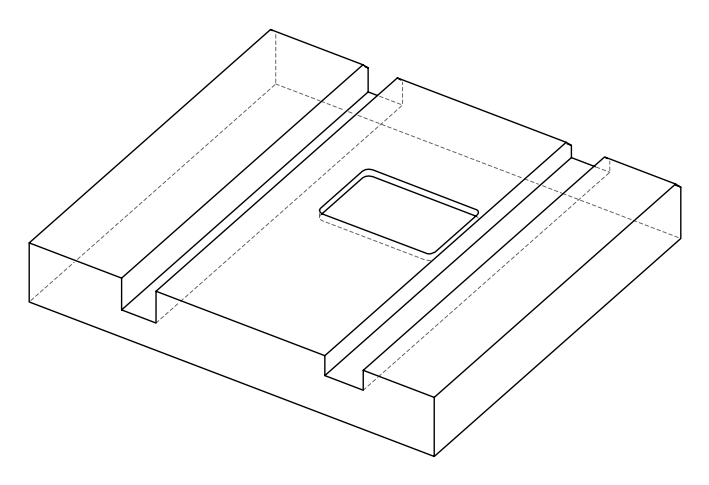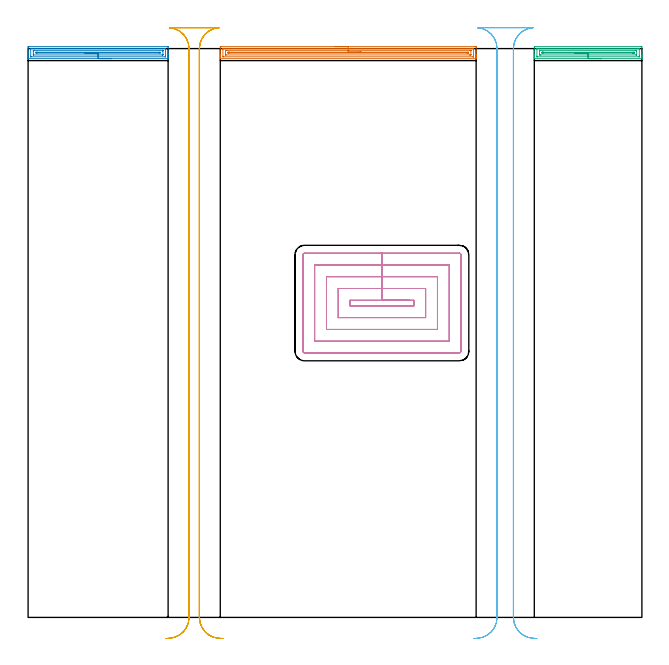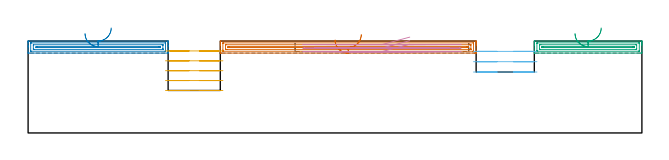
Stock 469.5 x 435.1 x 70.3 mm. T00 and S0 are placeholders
(PLAN: 6 operations, 2 tool changes, 37.2 min)
(1 AREA_MILL | FG_CHAMFER_SURFACE | UGT0205_001 | 6.44 min | 8745 mm3)
(2 AREA_MILL_1 | FG_CHAMFER_SURFACE_1 | UGT0205_001 | 3.61 min | 4770 mm3)
(3 AREA_MILL_2 | FG_CHAMFER_SURFACE_2 | UGT0205_001 | 2.81 min | 3718 mm3)
(4 MILL_RECTANGULAR_POCKET | POCKET_RECTANGULAR_STRAIGHT | NXT0201_011 | Follow Part, ap 3, ae 75% | 8 min | 94713 mm3)
(5 MILL_RECTANGULAR_SLOT | SLOT_RECTANGULAR | UGT0201_004 | Follow Part, ap 8, ae 75% | 10.19 min | 655996 mm3)
(6 MILL_RECTANGULAR_SLOT_1 | SLOT_RECTANGULAR_1 | UGT0201_004 | Follow Part, ap 8, ae 75% | 6.14 min | 458211 mm3)
(TOOL UGT0205_001 | Chamfer Mill 20 x 3 x 45 deg. | D20 FL50 Z2)
(TOOL NXT0201_011 | ENDMILL 12mm [2P460-1200-NA 1630] | D12 FL38 Z6)
(TOOL UGT0201_004 | End Mill 32 mm | D32 FL53 Z6)
(OP 1 AREA_MILL)
G17 G21 G94 G90
T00 M6
G54
G17 G0 G90 X234.85 Y436.6 S1061 M3
G43 Z80.3 H0
Z71.1
G94 G1 X234.888 Z70.228 F250.
X235.002 Z69.364
X235.191 Z68.512
X235.453 Z67.68
X235.787 Z66.874
X236.19 Z66.1
X236.658 Z65.364
X237.19 Z64.672
X237.779 Z64.029
X238.422 Z63.44
X239.114 Z62.908
X239.85 Z62.44
X240.624 Z62.037
X241.43 Z61.703
X242.262 Z61.441
X243.113 Z61.252
X243.978 Z61.138
X244.85 Z61.1
X341.509
X342.098 Y436.599 Z61.101
X342.682 Y436.594 Z61.104
X342.693 Y436.592 Z61.106
X342.7 Y436.011 Z61.686
Y430.663 Z67.031
Y430.083 Z67.614
Y429.772 Z67.924
Y429.191 Z68.505
Y428.88 Z68.815
Y428.259 Z69.441
Y427.811 Z69.889
X342.693 Y427.448 Z70.244
X342.69 Y427.403 Z70.288
X342.544 Y427.4 Z70.3
X147.155
X147.01 Y427.403 Z70.288
X147.007 Y427.448 Z70.244
X147. Y427.811 Z69.888
Y428.259 Z69.44
Y428.88 Z68.815
Y430.082 Z67.614
Y430.663 Z67.031
Y435.721 Z61.977
X147.002 Y436.011 Z61.686
X147.007 Y436.592 Z61.106
X147.018 Y436.594 Z61.104
X147.602 Y436.6 Z61.1
X244.85
Y435.186 Z62.514
X340.314 Y435.185 Z62.515
X340.38 Y435.184 Z62.516
X340.512 Y435.179 Z62.521
X340.69 Y435.168 Z62.532
X340.692 Y435.119 Z62.581
X340.698 Y434.735 Z62.965
X340.7 Y429.772 Z67.928
Y429.386 Z68.314
X340.696 Y428.88 Z68.82
X340.693 Y428.833 Z68.867
X340.691 Y428.826 Z68.874
X340.666 Y428.821 Z68.879
X340.579 Y428.818 Z68.882
X340.446 Y428.815 Z68.885
X340.38 Y428.814 Z68.886
X149.386 Y428.815 Z68.885
X149.32 Y428.816 Z68.884
X149.188 Y428.821 Z68.879
X149.01 Y428.832 Z68.868
X149.008 Y428.88 Z68.82
X149.002 Y429.265 Z68.435
X149. Y434.228 Z63.472
Y434.614 Z63.086
X149.004 Y435.119 Z62.581
X149.007 Y435.167 Z62.533
X149.008 Y435.174 Z62.526
X149.034 Y435.179 Z62.521
X149.121 Y435.182 Z62.518
X149.253 Y435.185 Z62.515
X149.32 Y435.186 Z62.514
X244.85
Y433.772 Z63.928
X338.095 Y433.771 Z63.929
X338.53 Y433.769 Z63.931
X338.673 Y433.767 Z63.933
X338.69 Y433.765 Z63.935
X338.694 Y433.711 Z63.989
X338.698 Y433.621 Z64.079
X338.7 Y433.507 Z64.193
Y433.337 Z64.363
X338.698 Y430.494 Z67.206
X338.69 Y430.323 Z67.377
X338.683 Y430.235 Z67.465
X338.638 Y430.233 Z67.467
X338.53 Y430.23 Z67.47
X338.072 Y430.229 Z67.471
X337.637 Y430.228 Z67.472
X151.605 Y430.229 Z67.471
X151.17 Y430.231 Z67.469
X151.027 Y430.233 Z67.467
X151.01 Y430.235 Z67.465
X151.006 Y430.289 Z67.411
X151.002 Y430.379 Z67.321
X151. Y430.833 Z66.867
X151.001 Y433.506 Z64.194
X151.01 Y433.677 Z64.023
X151.017 Y433.765 Z63.935
X151.062 Y433.767 Z63.933
X151.17 Y433.77 Z63.93
X151.628 Y433.771 Z63.929
X152.063 Y433.772 Z63.928
X244.85
Y432.357 Z65.343
X335.942
X336.655 Y432.35 Z65.35
X336.69 Y432.345 Z65.355
X336.694 Y432.3 Z65.4
X336.697 Y432.2 Z65.5
X336.699 Y432. Z65.7
X336.697 Y431.8 Z65.9
X336.694 Y431.7 Z66.
X336.69 Y431.655 Z66.045
X336.65 Y431.649 Z66.051
X335.765 Y431.643 Z66.057
X153.758
X153.045 Y431.65 Z66.05
X153.01 Y431.655 Z66.045
X153.006 Y431.7 Z66.
X153.002 Y431.8 Z65.9
X153.001 Y432. Z65.7
X153.003 Y432.2 Z65.5
X153.006 Y432.3 Z65.4
X153.01 Y432.345 Z65.355
X153.049 Y432.351 Z65.349
X153.132 Y432.353 Z65.347
X153.847 Y432.357 Z65.343
X153.935
X244.85
X245.722 Z65.381
X246.586 Z65.495
X247.438 Z65.683
X248.27 Z65.946
X249.076 Z66.28
X249.85 Z66.682
X250.586 Z67.151
X251.278 Z67.682
X251.921 Z68.272
X252.51 Z68.915
X253.041 Z69.607
X253.51 Z70.343
X253.913 Z71.116
X254.247 Z71.922
X254.509 Z72.754
X254.698 Z73.606
X254.812 Z74.471
X254.85 Z75.343
G0 Z80.3
M5
M2
(OP 2 AREA_MILL_1)
G17 G21 G94 G90
T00 M6
G54
G17 G0 G90 X63.55 Y427.4 S1061 M3
G43 Z80.3 H0
G94 G1 X63.512 Z79.428 F250.
X63.398 Z78.563
X63.209 Z77.712
X62.947 Z76.88
X62.613 Z76.074
X62.21 Z75.3
X61.742 Z74.564
X61.21 Z73.872
X60.621 Z73.229
X59.978 Z72.639
X59.286 Z72.108
X58.55 Z71.64
X57.776 Z71.237
X56.97 Z70.903
X56.138 Z70.641
X55.286 Z70.452
X54.422 Z70.338
X53.55 Z70.3
X0.13
X0.01 Y427.403 Z70.288
X0.007 Y427.44 Z70.252
X0. Y427.745 Z69.953
Y428.358 Z69.341
Y428.88 Z68.815
Y430.924 Z66.773
Y431.554 Z66.14
Y431.997 Z65.697
X0.001 Y436.011 Z61.686
X0.004 Y436.583 Z61.113
X0.007 Y436.591 Z61.106
X0.576 Y436.6 Z61.1
X106.524
X106.83 Y436.596 Z61.102
X107.09 Y436.591 Z61.106
X107.1 Y436.326 Z61.371
Y431.554 Z66.14
Y430.924 Z66.773
Y430.663 Z67.034
Y428.88 Z68.815
Y428.358 Z69.341
Y427.745 Z69.953
Y427.442 Z70.249
X107.09 Y427.403 Z70.288
X106.969 Y427.4 Z70.3
X53.55
Y428.814 Z68.886
X2.29
X2.158 Y428.816 Z68.884
X2.07 Y428.818 Z68.882
X2.009 Y428.821 Z68.879
X2.007 Y428.831 Z68.869
X2.004 Y428.88 Z68.82
X2. Y429.237 Z68.463
Y434.584 Z63.116
X2.006 Y435.119 Z62.581
X2.009 Y435.163 Z62.537
X2.012 Y435.179 Z62.521
X2.29 Y435.186 Z62.514
X104.81
X104.942 Y435.184 Z62.516
X105.03 Y435.182 Z62.518
X105.091 Y435.178 Z62.522
X105.093 Y435.169 Z62.531
X105.096 Y435.119 Z62.581
X105.1 Y434.763 Z62.937
X105.099 Y429.416 Z68.284
X105.094 Y428.88 Z68.82
X105.091 Y428.837 Z68.863
X105.088 Y428.821 Z68.879
X104.81 Y428.814 Z68.886
X53.55
Y430.229 Z67.471
X4.075
X4.037 Y430.23 Z67.47
X4.017 Y430.232 Z67.468
X4.013 Y430.234 Z67.466
X4.01 Y430.252 Z67.448
X4.002 Y430.526 Z67.174
X4.001 Y430.663 Z67.037
X4. Y430.8 Z66.9
Y433.337 Z64.363
Y433.474 Z64.226
X4.003 Y433.611 Z64.089
X4.007 Y433.702 Z63.998
X4.011 Y433.765 Z63.935
X4.03 Y433.767 Z63.933
X4.137 Y433.769 Z63.931
X4.594 Y433.771 Z63.929
X103.025
X103.063 Y433.77 Z63.93
X103.083 Y433.768 Z63.932
X103.087 Y433.766 Z63.934
X103.09 Y433.748 Z63.952
X103.098 Y433.474 Z64.226
X103.099 Y433.337 Z64.363
X103.1 Y433.2 Z64.5
Y430.663 Z67.037
Y430.526 Z67.174
X103.097 Y430.389 Z67.311
X103.093 Y430.298 Z67.402
X103.089 Y430.235 Z67.465
X103.07 Y430.233 Z67.467
X102.963 Y430.231 Z67.469
X102.506 Y430.229 Z67.471
X53.55
Y431.643 Z66.057
X6.719
X6.016 Y431.65 Z66.05
X6.013 Y432.35 Z65.35
X6.094 Y432.352 Z65.348
X6.808 Y432.357 Z65.343
X6.896
X100.381
X101.084 Y432.35 Z65.35
X101.087 Y431.65 Z66.05
X100.204 Y431.643 Z66.057
X53.55
X52.678 Z66.095
X51.814 Z66.209
X50.962 Z66.398
X50.13 Z66.66
X49.324 Z66.994
X48.55 Z67.397
X47.814 Z67.866
X47.122 Z68.397
X46.479 Z68.986
X45.89 Z69.629
X45.358 Z70.322
X44.89 Z71.057
X44.487 Z71.831
X44.153 Z72.637
X43.891 Z73.469
X43.702 Z74.321
X43.588 Z75.186
X43.55 Z76.057
G0 Z80.3
M5
M2
(OP 3 AREA_MILL_2)
G17 G21 G94 G90
T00 M6
G54
G17 G0 G90 X438.35 Y427.4 S1061 M3
G43 Z80.3 H0
G94 G1 X438.312 Z79.428 F250.
X438.198 Z78.563
X438.009 Z77.712
X437.747 Z76.88
X437.413 Z76.074
X437.01 Z75.3
X436.542 Z74.564
X436.01 Z73.872
X435.421 Z73.229
X434.778 Z72.639
X434.086 Z72.108
X433.35 Z71.64
X432.576 Z71.237
X431.77 Z70.903
X430.938 Z70.641
X430.086 Z70.452
X429.222 Z70.338
X428.35 Z70.3
X387.345
X387.21 Y427.403 Z70.288
X387.207 Y427.444 Z70.247
X387.2 Y427.784 Z69.915
Y428.3 Z69.399
Y428.88 Z68.815
Y430.062 Z67.635
Y430.663 Z67.031
Y436.011 Z61.686
X387.202 Y436.314 Z61.383
X387.21 Y436.592 Z61.105
X387.488 Y436.599 Z61.099
X468.909 Y436.6 Z61.1
X469.215 Y436.597 Z61.102
X469.49 Y436.591 Z61.106
X469.5 Y436.311 Z61.386
Y430.663 Z67.031
Y430.062 Z67.635
Y429.772 Z67.924
Y429.171 Z68.526
Y428.88 Z68.815
Y428.3 Z69.399
Y427.784 Z69.915
Y427.447 Z70.244
X469.49 Y427.403 Z70.288
X469.355 Y427.4 Z70.3
X428.35
Y428.814 Z68.886
X389.574 Y428.815 Z68.885
X389.508 Y428.816 Z68.884
X389.376 Y428.821 Z68.879
X389.21 Y428.833 Z68.867
X389.207 Y428.88 Z68.82
X389.201 Y429.253 Z68.447
Y434.601 Z63.099
X389.207 Y435.119 Z62.581
X389.21 Y435.164 Z62.536
X389.225 Y435.179 Z62.521
X389.309 Y435.182 Z62.518
X389.441 Y435.185 Z62.515
X467.126
X467.193 Y435.184 Z62.516
X467.324 Y435.179 Z62.521
X467.49 Y435.166 Z62.534
X467.493 Y435.119 Z62.581
X467.499 Y434.747 Z62.953
Y429.399 Z68.301
X467.492 Y428.88 Z68.82
X467.49 Y428.836 Z68.864
X467.474 Y428.821 Z68.879
X467.391 Y428.818 Z68.882
X467.259 Y428.815 Z68.885
X428.35 Y428.814 Z68.886
Y430.228 Z67.472
X392.248 Y430.229 Z67.471
X391.79 Y430.23 Z67.47
X391.356 Y430.233 Z67.467
X391.221 Y430.235 Z67.465
X391.208 Y430.507 Z67.193
X391.202 Y430.663 Z67.037
X391.2 Y430.819 Z66.881
Y433.493 Z64.207
X391.204 Y433.65 Z64.05
X391.21 Y433.753 Z63.947
X391.215 Y433.766 Z63.934
X391.222 Y433.768 Z63.932
X391.248 Y433.77 Z63.93
X391.356 Y433.771 Z63.929
X391.813 Y433.772 Z63.928
X464.452 Y433.771 Z63.929
X464.91
X465.344 Y433.767 Z63.933
X465.479 Y433.765 Z63.935
X465.492 Y433.493 Z64.207
X465.498 Y433.337 Z64.363
X465.5 Y433.181 Z64.519
Y430.507 Z67.193
X465.496 Y430.35 Z67.35
X465.49 Y430.247 Z67.453
X465.485 Y430.234 Z67.466
X465.478 Y430.232 Z67.468
X465.452 Y430.23 Z67.47
X465.344 Y430.229 Z67.471
X464.887 Y430.228 Z67.472
X428.35
Y431.643 Z66.057
X393.942
X393.229 Y431.648 Z66.052
X393.213 Y431.649 Z66.051
X393.209 Y431.664 Z66.036
X393.204 Y431.711 Z65.989
X393.201 Y431.808 Z65.892
X393.2 Y432. Z65.7
X393.201 Y432.192 Z65.508
X393.204 Y432.289 Z65.411
X393.209 Y432.336 Z65.364
X393.213 Y432.351 Z65.349
X393.232 Y432.353 Z65.347
X393.316 Y432.355 Z65.345
X394.031 Y432.357 Z65.343
X394.119
X462.758
X463.471 Y432.352 Z65.348
X463.487 Y432.351 Z65.349
X463.491 Y432.336 Z65.364
X463.496 Y432.289 Z65.411
X463.499 Y432.192 Z65.508
X463.5 Y432. Z65.7
X463.499 Y431.808 Z65.892
X463.496 Y431.711 Z65.989
X463.491 Y431.664 Z66.036
X463.487 Y431.649 Z66.051
X463.468 Y431.647 Z66.053
X463.384 Y431.645 Z66.055
X462.669 Y431.643 Z66.057
X462.581
X428.35
X427.478 Z66.095
X426.614 Z66.209
X425.762 Z66.398
X424.93 Z66.66
X424.124 Z66.994
X423.35 Z67.397
X422.614 Z67.866
X421.922 Z68.397
X421.279 Z68.986
X420.69 Z69.629
X420.158 Z70.322
X419.69 Z71.057
X419.287 Z71.831
X418.953 Z72.637
X418.691 Z73.469
X418.502 Z74.321
X418.388 Z75.186
X418.35 Z76.057
G0 Z80.3
M5
M2
(OP 4 MILL_RECTANGULAR_POCKET)
G17 G21 G94 G90
T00 M6
G54
G17 G0 G90 X291.923 Y242.6 S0 M3
G43 Z80.3 H1
Z73.3
G94 G1 X270.65 Z67.6 F250.
X246.2 F500.
Y238.3
X295.1
Y242.6
X270.65
Y251.6
X237.2
Y229.3
X304.1
Y251.6
X270.65
Y260.6
X228.2
Y220.3
X313.1
Y260.6
X270.65
Y269.6
X219.2
Y211.3
X322.1
Y269.6
X270.65
Y278.6
X211.4
G3 X210.2 Y277.4 R1.2
G1 Y203.5
G3 X211.4 Y202.3 R1.2
G1 X329.9
G3 X331.1 Y203.5 R1.2
G1 Y277.4
G3 X329.9 Y278.6 R1.2
G1 X270.65
X269.65
G0 X291.923 Y242.6 Z70.6
G1 X270.65 Z64.9 F250.
X246.2 F500.
Y238.3
X295.1
Y242.6
X270.65
Y251.6
X237.2
Y229.3
X304.1
Y251.6
X270.65
Y260.6
X228.2
Y220.3
X313.1
Y260.6
X270.65
Y269.6
X219.2
Y211.3
X322.1
Y269.6
X270.65
Y278.6
X211.4
G3 X210.2 Y277.4 R1.2
G1 Y203.5
G3 X211.4 Y202.3 R1.2
G1 X329.9
G3 X331.1 Y203.5 R1.2
G1 Y277.4
G3 X329.9 Y278.6 R1.2
G1 X270.65
X269.65
G0 X291.923 Y242.6 Z67.9
G1 X270.65 Z62.2 F250.
X246.2 F500.
Y238.3
X295.1
Y242.6
X270.65
Y251.6
X237.2
Y229.3
X304.1
Y251.6
X270.65
Y260.6
X228.2
Y220.3
X313.1
Y260.6
X270.65
Y269.6
X219.2
Y211.3
X322.1
Y269.6
X270.65
Y278.6
X211.4
G3 X210.2 Y277.4 R1.2
G1 Y203.5
G3 X211.4 Y202.3 R1.2
G1 X329.9
G3 X331.1 Y203.5 R1.2
G1 Y277.4
G3 X329.9 Y278.6 R1.2
G1 X270.65
X269.65
G0 Z80.3
M5
M2
(OP 5 MILL_RECTANGULAR_SLOT)
G17 G21 G94 G90
T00 M6
G54
G17 G0 G90 X149.015 Y-16.154 S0 M3
G43 Z80.3 H0
Z62.74
G94 G1 X146.021 Y-15.97 F250.
G2 X131. Y0. R16. F500.
G1 Y435.1
G2 X145.399 Y451.02 R16.
G1 X145.401 Y451.05
G3 X144.132 Y451.1 R16.
G1 X109.873
G3 X108.657 Y451.054 R16.
G1 X108.66 Y451.024
G2 X123.1 Y435.1 R16.
G1 Y0.
G2 X108.079 Y-15.97 R16.
G1 X105.085 Y-16.154 F250.
G0 X149.015 Z55.18
G1 X146.021 Y-15.97
G2 X131. Y0. R16. F500.
G1 Y435.1
G2 X146.02 Y451.07 R16.
G1 Y451.1
X108.08
Y451.07
G2 X123.1 Y435.1 R16.
G1 Y0.
G2 X108.079 Y-15.97 R16.
G1 X105.085 Y-16.154 F250.
G0 X149.015 Z47.62
G1 X146.021 Y-15.97
G2 X131. Y0. R16. F500.
G1 Y435.1
G2 X146.02 Y451.07 R16.
G1 Y451.1
X108.08
Y451.07
G2 X123.1 Y435.1 R16.
G1 Y0.
G2 X108.079 Y-15.97 R16.
G1 X105.085 Y-16.154 F250.
G0 X149.015 Z40.06
G1 X146.021 Y-15.97
G2 X131. Y0. R16. F500.
G1 Y435.1
G2 X146.02 Y451.07 R16.
G1 Y451.1
X108.08
Y451.07
G2 X123.1 Y435.1 R16.
G1 Y0.
G2 X108.079 Y-15.97 R16.
G1 X105.085 Y-16.154 F250.
G0 X149.015 Z32.5
G1 X146.021 Y-15.97
G2 X131. Y0. R16. F500.
G1 Y435.1
G2 X146.02 Y451.07 R16.
G1 Y451.1
X108.08
Y451.07
G2 X123.1 Y435.1 R16.
G1 Y0.
G2 X108.079 Y-15.97 R16.
G1 X105.085 Y-16.154 F250.
G0 Z80.3
M5
M2
(OP 6 MILL_RECTANGULAR_SLOT_1)
G17 G21 G94 G90
T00 M6
G54
G17 G0 G90 X389.215 Y-16.154 S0 M3
G43 Z80.3 H0
Z62.4
G94 G1 X386.221 Y-15.97 F250.
G2 X371.2 Y0. R16. F500.
G1 Y435.1
G2 X385.786 Y451.037 R16.
G1 X385.788 Y451.067
G3 X384.767 Y451.1 R16.
G1 X345.081
G3 X344.09 Y451.069 R16.
G1 X344.092 Y451.039
G2 X358.7 Y435.1 R16.
G1 Y0.
G2 X343.679 Y-15.97 R16.
G1 X340.685 Y-16.154 F250.
G0 X389.215 Z54.5
G1 X386.221 Y-15.97
G2 X371.2 Y0. R16. F500.
G1 Y435.1
G2 X386.22 Y451.07 R16.
G1 Y451.1
X343.68
Y451.07
G2 X358.7 Y435.1 R16.
G1 Y0.
G2 X343.679 Y-15.97 R16.
G1 X340.685 Y-16.154 F250.
G0 X389.215 Z46.6
G1 X386.221 Y-15.97
G2 X371.2 Y0. R16. F500.
G1 Y435.1
G2 X386.22 Y451.07 R16.
G1 Y451.1
X343.68
Y451.07
G2 X358.7 Y435.1 R16.
G1 Y0.
G2 X343.679 Y-15.97 R16.
G1 X340.685 Y-16.154 F250.
G0 Z80.3
M5
M2
